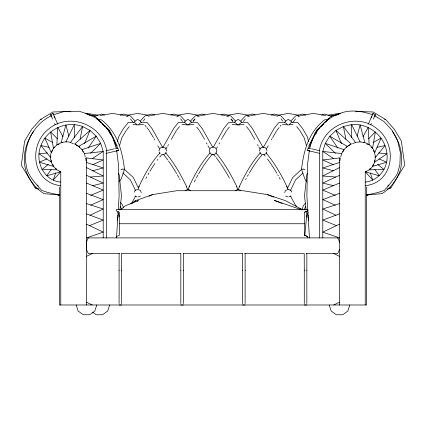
<?xml version="1.0" encoding="UTF-8"?>
<svg xmlns="http://www.w3.org/2000/svg" width="426" height="426" viewBox="0 0 426 426"><rect width="100%" height="100%" fill="white"/><g stroke="black" fill="none" stroke-linecap="round" stroke-linejoin="round"><path stroke-width="0.64" d="M86.483 249.018L86.483 242.426A14.803 14.803 0 0 1 88.347 237.9M119.099 270.148L119.094 303.541M121.671 270.148L121.666 303.536M180.826 270.148L180.821 303.541M183.398 270.148L183.393 303.536M242.554 270.148L242.548 303.541M245.126 270.148L245.12 303.536M304.281 270.148L304.276 303.541M306.853 270.148L306.848 303.536M351.333 137.486L351.663 124.605C368.911 122.864 385.429 136.528 386.952 153.797C388.709 167.232 379.012 180.826 365.236 182.094M339.863 161.06L340.033 157.886L322.786 159.968L333.542 164.755M116.617 236.584L118.14 211.61M118.263 209.64L119.11 195.843L118.54 165.139L116.703 150.756M304.75 235.823L306.608 216.621L308.216 212.377M119.935 209.97L121.49 195.843L119.152 174.644L118.7 173.43M339.517 213.777L339.517 162.46L340.033 157.886M309.297 150.756L307.46 165.139L306.89 195.843L309.462 237.9M301.427 170.336C303.477 151.15 308.578 132.214 324.537 119.93L329.277 118.87M308.238 215.295L307.987 216.589L308.605 220.476M80.099 139.323L82.575 126.495C66.371 120.35 46.876 129.27 40.933 145.554C34.559 160.661 43.441 180.656 60.764 182.094M117.395 220.476L118.013 216.589L117.762 215.295M340.827 156.725C341.604 150.964 346.274 146.576 351.168 143.924L335.954 130.452L329.761 136.208L325.267 143.37L322.786 151.448L322.786 237.9M357.158 136.155L360.114 124.914L364.864 142.641C378.448 146.48 378.773 167.684 365.236 171.806L365.236 304.984M117.384 141.469L118.838 136.411L123.551 128.327L128.237 122.507L132.683 122.225L134.813 122.725L136.725 124.445M119.669 145.223L121.783 137.854L126.245 130.404M309.84 148.216C312.95 132.933 323.962 119.285 338.739 113.902C349.411 109.157 361.844 110.893 372.516 114.791M50.864 156.108L50.476 157.316C50.614 163.696 54.709 169.66 60.764 171.806L60.764 304.984M96.771 304.984L94.806 311.033L89.662 314.766L83.304 314.766L78.16 311.033L76.195 304.984M109.626 304.984L107.661 311.033L102.517 314.766L96.159 314.766L92.559 312.151M373.171 164.574L372.58 166.39L386.643 162.242L379.039 158.871M349.805 304.984L347.84 311.033L342.696 314.766L336.338 314.766L331.194 311.033L329.229 304.984M301.97 209.762L303.413 205.561L305.469 203.106M55.769 172.839L53.202 180.113L60.764 171.806L59.715 171.028M123.934 171.236L121.144 178.973L119.328 181.636M316.774 131.165L315.703 134.126L316.747 131.149L319.308 128.37M307.3 173.43L306.848 174.644L304.51 195.843L306.065 209.97M134.291 192.121L134.967 190.486L137.699 189.362L140.426 190.486L141.331 192.664M284.669 192.664L285.574 190.486L288.301 189.362L291.033 190.486L291.709 192.121M84.508 143.642L90.046 130.452L82.575 126.495L70.482 142.401C60.918 139.685 50.359 147.231 50.476 157.316L40.933 145.554L49.049 147.305M166.204 152.103L165.528 153.711L162.796 154.824M215.726 153.711L216.855 150.804L215.726 148.115L213 147.007L210.274 148.115L209.145 150.804L210.274 153.711M265.93 153.711L266.607 152.103M287.443 188.313L292.683 177.535L302.114 168.909M290.33 190.747L295.564 179.873L303.142 172.945M308.536 148.472L315.448 132.848L316.976 131.602M372.526 114.658L373.011 113.588L375.354 114.647L373.378 119.083M374.63 116.245L375.354 114.647M371.041 118.018L373.011 113.588M304.063 209.997L305.591 206.61M371.877 116.133L368.25 124.195M370.854 124.68L371.387 123.503M138.855 186.764C144.467 174.703 150.958 162.791 159.926 152.875M189.053 186.764C194.666 174.703 201.163 162.791 210.125 152.875M239.258 186.764C244.87 174.703 251.361 162.791 260.329 152.875M342.871 151.991L344.006 149.632L325.267 143.37L335.422 153.349M65.908 141.885L74.337 124.605L74.667 137.486M372.399 114.786L372.995 113.598M308.658 146.299L316.63 130.18L323.19 124.301M135.622 195.997L131.368 203.687M167.86 145.756L168.483 144.59M171.268 139.345L176.449 130.404M218.991 144.009L219.614 142.843M221.472 139.345L222.09 138.178M271.362 139.941L271.985 138.775M363.011 136.671L368.192 127.401L369.166 144.835L366.749 144.047M222.399 137.598L226.323 130.952M272.603 137.609L276.527 130.963M162.839 147.54L173.749 128.327L178.441 122.507L182.882 122.225L185.012 122.725L187.408 124.877M165.89 148.999L167.205 146.837M213.373 146.997L223.954 128.327L228.64 122.507L233.086 122.225L235.216 122.725L237.607 124.877M216.424 148.456L217.409 146.837M263.572 147.007L274.158 128.332L278.844 122.518L283.29 122.23L285.42 122.736L287.332 124.456M266.623 148.466L268.268 145.767M387.309 189.224L390.951 187.807L404.7 165.171L401.351 140.969L394.247 129.163L385.722 119.615L373.096 111.985L356.668 111.463L355.47 111.926M88.129 148.12L96.239 136.208L90.046 130.452L74.832 143.924L77.388 145.964M51.173 169.527L46.684 175.81L60.764 171.806M52.723 150.495L51.227 152.551L44.89 138.083L52.856 142.582M370.285 168.259L369.166 169.804L384.103 169.633L377.718 164.468M143.402 120.952L144.925 118.881M193.223 121.469L195.129 118.881M243.427 121.469L245.328 118.881M293.248 121.985L295.532 118.881M387.729 186.002L388.517 184.98M346.45 147.401L347.265 146.374L329.761 136.208L337.871 148.12M126.629 129.93L129.296 126.613M176.827 129.93L179.5 126.613M226.648 130.404L229.321 127.086M276.852 130.409L279.142 127.571M280.287 126.149L281.048 125.207M325.693 122.246L330.789 116.223L339.107 114.264M70.53 111.926L69.331 111.463L52.904 111.985L40.278 119.615L31.753 129.163L24.649 140.969L21.3 165.171L35.049 187.807L38.691 189.224M320.554 126.953L322.69 124.642M140.266 121.037L145.058 115.899L151.837 114.04L154.702 115.079M190.475 121.021L195.268 115.883L202.046 114.024L204.911 115.063M193.01 121.064L194.762 119.179M240.695 120.995L245.488 115.856L252.267 113.998L255.131 115.036M290.873 121.032L295.665 115.888L302.444 114.035L305.879 115.281M368.511 138.903L375.354 131.89L372.58 148.248L371.035 147.13M90.578 153.349L100.733 143.37L96.239 136.208L78.735 146.374L74.832 143.924M302.279 170.219L303.557 168.962L304.968 169.75M320.272 126.863L329.293 118.22M331.188 116.399L332.142 115.489L338.01 114.738M33.585 131.756L32.632 132.651C25.379 144.068 22.557 156.054 25.464 169.351C28.537 179.293 35.188 187.978 43.899 193.649L59.4 194.964M138.668 124.445L140.58 122.725L142.715 122.225L147.156 122.507L151.848 128.327L162.428 146.997M188.393 124.866L190.784 122.72L192.914 122.214L197.36 122.496L202.046 128.317L212.633 146.991M238.592 124.877L240.988 122.725L243.118 122.225L247.559 122.507L252.251 128.327L263.161 147.54M289.275 124.445L291.187 122.725L293.317 122.225L297.763 122.507L302.449 128.327L307.162 136.411L308.616 141.469M120.835 209.608L125.361 205.747L138.439 200.603L137.316 201.269M115.462 148.504L117.89 147.923L118.481 150.426L116.66 150.921M133.839 122.278L136.895 119.791L137.699 119.584L138.498 119.791L141.554 122.278M184.043 122.278L187.099 119.791L187.898 119.584L188.702 119.791L191.759 122.278M234.241 122.278L237.298 119.791L238.102 119.584L238.901 119.791L241.957 122.278M284.446 122.278L287.502 119.791L288.301 119.584L289.105 119.791L292.161 122.278M48.282 164.468L41.897 169.633L56.834 169.804L55.715 168.259M348.612 145.964L351.168 143.924M370.231 172.839L372.798 180.113L365.236 171.806L366.285 171.028M54.965 147.13L53.42 148.248L50.646 131.89L57.489 138.903M131.011 203.91L135.756 200.603L152.588 194.581L176.721 190.726L243.092 190.726L267.23 194.581L285.329 200.603L302.939 209.959M92.421 158.557L103.214 151.448L100.733 143.37L81.994 149.632L78.735 146.374L79.55 147.401M130.862 203.798L135.756 200.603M51.088 115.888C33.143 124.498 22.951 145.186 26.114 164.708C27.221 175.288 35.124 182.797 41.721 190.406L47.701 192.44L59.4 195.028L55.636 194.437M373.144 142.582L381.11 138.083L374.773 152.551L373.277 150.495M121.032 169.75L122.443 168.962L123.721 170.219M322.668 124.626L323.803 124.025M339.517 167.604L322.786 175.997L335.656 177.019M352.568 143.823L355.518 142.401L360.092 141.885L364.864 142.641L363.618 142.609M86.483 256.308L92.25 253.545M333.696 304.984L339.469 302.22M90.067 215.252L103.214 209.017L86.483 203.612M339.517 224.188L322.786 232.095L339.517 237.9L86.483 237.9L103.214 232.095L86.483 224.188M339.517 175.32L322.786 183.036L333.728 185.779M149.004 196.226L152.588 194.581M52.622 119.083L50.646 114.647L52.989 113.588L53.601 114.786M92.458 164.755L103.214 159.968L85.967 157.886L86.137 161.06M90.663 205.188L103.214 199.613L86.483 193.324M46.961 158.871L39.357 162.242L53.42 166.39L52.829 164.574M307.716 236.611L304.702 235.328L304.702 212.18L307.716 210.891M148.44 116.33L150.218 115.579M197.456 116.831L200.417 115.579M247.655 116.831L250.621 115.579M90.663 195.374L103.214 190.087L86.483 183.036M297.859 116.831L300.825 115.579M339.517 183.036L322.786 190.087L335.337 195.374M138.242 196.934L140.426 196.035M185.172 190.486L187.898 189.362L190.624 190.486M235.376 190.486L238.102 189.362L240.828 190.486M288.849 196.934L291.033 196.035M215.183 153.935L213 154.824L210.817 153.935M265.382 153.935L263.204 154.824L260.472 153.711L259.796 152.103M89.471 225.647L103.214 220.072L86.483 213.9L86.483 304.984M304.702 212.18L307.865 210.891L307.865 209.608L116.271 209.608L116.271 210.891L119.328 212.18L119.328 235.328L116.271 236.611L116.271 237.9M339.517 193.324L322.786 199.613L335.337 205.188M387.213 189.176L390.951 187.807M120.116 115.286L123.556 114.04L130.335 115.899L135.127 121.037M170.895 115.079L173.76 114.04L180.533 115.899L185.331 121.037M221.11 115.105L223.975 114.067L230.754 115.925L235.546 121.064M271.282 115.052L274.147 114.014L280.926 115.872L285.718 121.011M321.513 115.111L324.378 114.072L331.156 115.931M40.278 119.615L41.524 119.179M339.517 162.46L322.786 167.982L333.728 170.853M59.251 144.047L56.834 144.835L57.808 127.401L62.989 136.671M339.517 203.612L322.786 209.017L335.933 215.252M94.844 115.931L101.622 114.072L104.487 115.111M53.484 114.791L63.65 111.671L79.215 111.234L87.261 113.902L95.211 117.651L97.831 119.498L106.591 127.646L112.949 137.779L116.16 148.216M92.272 170.853L103.214 167.982L86.483 162.46L85.967 157.886M365.236 185.661C393.959 182.711 397.857 145.17 377.574 129.211C357.265 111.745 323.259 124.44 319.335 150.932L319.335 237.9M370.364 194.437L366.6 195.028L368.495 194.533M92.272 185.779L103.214 183.036L86.483 175.32M113.305 149.036L114.386 148.77M112.768 149.169L106.095 150.788M106.159 153.419L118.481 150.426L116.676 150.847M366.6 195.028L378.299 192.44L384.279 190.406L388.496 185.709L395.983 176.05L397.565 173.26L399.886 164.708L400.328 152.529L397.655 140.868L392.058 130.297L383.917 121.538L374.912 115.888M376.951 147.305L385.067 145.554L375.524 157.316L375.136 156.108M100.014 115.579L112.597 113.401L124.546 115.473M150.847 115.473L162.796 113.401L174.751 115.473M201.045 115.473L213 113.401L224.955 115.473M251.249 115.473L263.204 113.401L275.153 115.473M301.454 115.473L313.403 113.401L325.986 115.579M127.054 115.26L137.699 113.444L148.339 115.26M177.259 115.26L187.898 113.444L198.543 115.26M227.457 115.26L238.102 113.444L248.741 115.26M277.661 115.26L288.301 113.444L298.945 115.26M327.866 115.26L338.505 113.444L340.486 113.667M366.594 195.113L370.364 194.48M85.514 113.667L87.495 113.444L98.134 115.26M83.129 151.991L81.994 149.632L84.444 153.536L103.214 151.448L103.214 237.9M292.907 124.472L288.301 124.94L282.433 124.504M47.382 152.945L39.048 153.797L51.227 162.088L51.227 160.181M366.6 194.964L382.101 193.649C390.812 187.978 397.463 179.293 400.536 169.351C403.443 156.054 400.621 144.068 393.368 132.651L392.415 131.756M90.344 177.019L103.214 175.997L86.483 167.604M182.03 124.504L187.898 124.94L193.771 124.504M232.229 124.504L238.102 124.94L243.97 124.504M62.382 142.609L61.136 142.641L65.886 124.914L68.842 136.155M119.328 223.751L304.702 223.751M119.727 253.545L88.347 253.545A14.803 14.803 0 0 1 86.627 249.604M121.714 253.545L180.784 253.545M183.441 253.545L242.511 253.545M244.503 253.545L304.239 253.545L304.281 270.382M306.219 253.545L337.653 253.545A14.803 14.803 0 0 0 339.373 249.604M242.548 304.984L245.12 304.984M304.276 304.984L306.848 304.984M119.094 304.984L121.666 304.984M180.821 304.984L183.393 304.984M143.567 124.504L137.699 124.94L133.093 124.472M378.618 152.945L386.952 153.797L374.773 162.088L374.773 160.181M341.556 153.536L322.786 151.448L333.579 158.557M87.99 114.738L93.858 115.489L94.812 116.399M55.636 194.48L59.406 195.113M96.723 118.87L101.463 119.93C117.422 132.214 122.523 151.15 124.573 170.336M310.538 148.504L308.11 147.923L307.519 150.426L309.34 150.921M309.324 150.847L307.519 150.426L319.841 153.419M86.893 114.264L95.211 116.223L100.307 122.246M319.905 150.788L313.232 149.169M311.614 148.77L312.695 149.036M60.764 185.661C32.041 182.711 28.143 145.17 48.426 129.211C68.735 111.745 102.741 124.44 106.665 150.932L106.665 237.9M57.505 194.533L59.4 195.028M365.236 171.806L379.316 175.81L374.827 169.527M301.592 209.816L274.253 200.358L282.129 203.468M384.476 119.179L385.722 119.615M35.049 187.807L38.787 189.176M267.23 194.581L273.865 197.131M336.529 225.647L322.786 220.072L339.517 213.9L339.517 304.984M304.702 235.328L307.865 236.611L307.865 237.9M285.574 196.035L287.758 196.934M134.967 196.035L137.151 196.934M275.782 115.579L277.56 116.33M225.583 115.579L228.544 116.831M175.379 115.579L178.345 116.831M125.175 115.579L128.141 116.831M299.989 208.665L302.343 209.778M333.696 253.545L339.469 256.308M86.483 302.22L92.25 304.984M70.482 142.401L73.432 143.823M102.219 124.009L103.358 124.605L105.472 126.937M50.646 114.647L51.37 116.245M109.024 131.602L110.552 132.848L117.464 148.472M296.565 206.205L295.564 205.337L290.378 195.997M102.81 124.301L109.37 130.18L117.342 146.299M123.886 168.909L133.317 177.535L138.556 188.313M122.858 172.945L130.436 179.873L135.67 190.747M96.707 118.22L105.728 126.863M231.259 119.221L233.017 121.106M103.332 124.626L105.446 126.953M109.253 131.149L106.713 128.354L109.274 131.133L110.318 134.11M266.032 152.875C275.153 163.69 282.252 176.172 288.013 189.059M215.865 152.875C224.55 163.009 231.094 174.814 236.915 186.774M165.666 152.875C174.346 163.009 180.89 174.814 186.71 186.774M296.704 126.613L299.372 129.93M246.5 126.613L249.173 129.93M196.679 127.081L199.352 130.393M144.952 125.196L146.097 126.613M146.858 127.56L149.148 130.404M120.42 202.371L122.438 204.917L123.567 207.861M37.483 184.98L38.271 186.002M355.518 142.401L343.425 126.495L335.954 130.452L341.492 143.642M281.075 118.881L282.598 120.952M230.871 118.881L232.777 121.469M180.672 118.881L182.573 121.469M130.468 118.881L132.752 121.985M306.672 181.636L304.856 178.973L302.066 171.236M258.795 146.837L260.11 148.999M207.936 145.745L209.581 148.45M157.732 145.756L159.377 148.456M299.755 130.404L304.217 137.854L306.331 145.223M249.551 130.404L254.732 139.345M199.677 130.947L203.601 137.587M149.473 130.952L153.397 137.598M257.517 144.59L258.14 145.756M203.91 138.173L204.528 139.334M206.386 142.832L207.009 143.999M154.015 138.764L154.638 139.93M360.092 141.885L351.663 124.605L343.425 126.495L345.901 139.323M120.409 206.61L121.426 208.868M57.75 124.195L52.989 113.588M54.613 123.503L55.146 124.68M54.123 116.133L54.959 118.018M53.005 113.598L53.474 114.658M159.393 152.103L160.07 153.711M117.784 212.377L119.392 216.621M84.444 153.536L85.173 156.725M306.209 211.253L306.848 217.036M366.6 187.051L366.6 304.984L59.4 304.984L59.4 187.051M306.853 253.545L306.853 270.382M267.059 151.028L265.93 148.115L263.204 147.007L260.472 148.115L259.343 151.028M245.126 253.545L245.126 270.382M242.554 253.545L242.554 270.382M183.398 253.545L183.398 270.382M180.826 253.545L180.826 270.382M166.657 151.028L165.528 148.115L162.796 147.007L160.07 148.115L158.941 151.028M121.671 253.545L121.671 270.382M119.099 253.545L119.099 270.382M86.483 162.46L86.483 213.777M238.235 189.623A29.628 5.533 -60.1 0 1 239.577 186.327M245.674 179.634A29.628 5.533 -60.1 0 1 246.249 178.537M247.458 176.3A29.628 5.533 -60.1 0 1 248.401 174.612M249.359 172.94A29.628 5.533 -60.1 0 1 261.947 155.016M213.341 154.169A29.628 4.713 59.8 0 1 215.428 156.614M216.206 157.588A29.628 4.713 59.8 0 1 220.237 163.11M220.609 163.659A29.628 4.713 59.8 0 1 229.417 178.127M236.521 186.375A29.628 4.713 59.8 0 1 237.942 189.629M138.338 188.324A29.628 5.533 -60.1 0 1 139.174 186.327M145.846 178.537A29.628 5.533 -60.1 0 1 146.746 176.859M147.992 174.612A29.628 5.533 -60.1 0 1 148.956 172.94M149.925 171.3A29.628 5.533 -60.1 0 1 154.931 163.504M157.215 160.32A29.628 5.533 -60.1 0 1 157.966 159.324M159.771 157.056A29.628 5.533 -60.1 0 1 162.386 154.121M263.907 154.617A29.628 4.713 59.8 0 1 265.164 156.086M267.427 158.967A29.628 4.713 59.8 0 1 276.73 173.105M277.699 174.772A29.628 4.713 59.8 0 1 278.338 175.895M279.275 177.573A29.628 4.713 59.8 0 1 280.175 179.229M286.687 186.375A29.628 4.713 59.8 0 1 287.284 187.701M163.137 154.169A29.628 4.713 59.8 0 1 165.666 157.157M166.002 157.588A29.628 4.713 59.8 0 1 167.791 159.947M168.531 160.969A29.628 4.713 59.8 0 1 176.689 173.659M177.333 174.772A29.628 4.713 59.8 0 1 178.909 177.573M179.511 178.68A29.628 4.713 59.8 0 1 180.102 179.772M186.322 186.375A29.628 4.713 59.8 0 1 187.738 189.629M188.031 189.623A29.628 5.533 -60.1 0 1 189.378 186.327M194.283 181.977A29.628 5.533 -60.1 0 1 195.47 179.634M196.343 177.977A29.628 5.533 -60.1 0 1 197.882 175.171M198.516 174.048A29.628 5.533 -60.1 0 1 212.585 154.121M337.653 237.9A14.803 14.803 0 0 1 339.517 242.426"/></g></svg>
